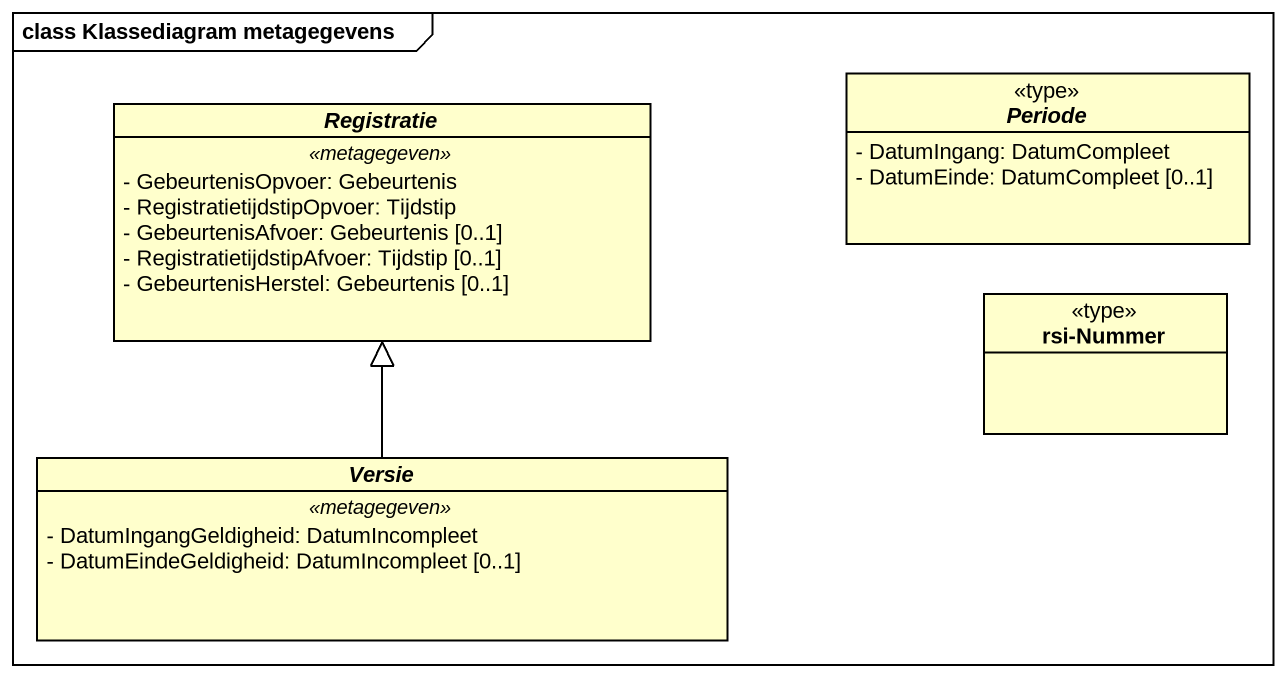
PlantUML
@startuml
mainframe class Klassediagram metagegevens
hide circle
hide empty members
skinparam classAttributeIconSize 0
abstract class Registratie {
  .. <<metagegeven>> ..
  - GebeurtenisOpvoer: Gebeurtenis
  - RegistratietijdstipOpvoer: Tijdstip
  - GebeurtenisAfvoer: Gebeurtenis [0..1]
  - RegistratietijdstipAfvoer: Tijdstip [0..1]
  - GebeurtenisHerstel: Gebeurtenis [0..1]
}
abstract class Periode <<type>> {
  - DatumIngang: DatumCompleet
  - DatumEinde: DatumCompleet [0..1]
}
class "rsi-Nummer" as rsi_Nummer <<type>>
abstract class Versie {
  .. <<metagegeven>> ..
  - DatumIngangGeldigheid: DatumIncompleet
  - DatumEindeGeldigheid: DatumIncompleet [0..1]
}
Versie -up-|> Registratie
@enduml
